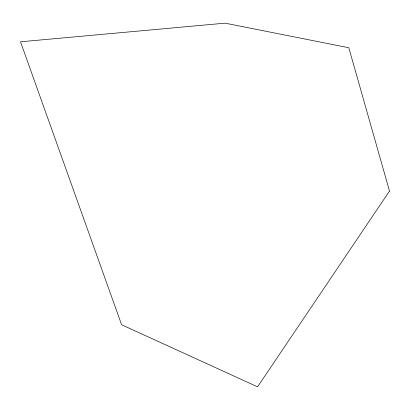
<?xml version="1.0" encoding="UTF-8"?>
<svg xmlns="http://www.w3.org/2000/svg" width="410" height="410" viewBox="0 0 410 410"><rect width="100%" height="100%" fill="white"/><g stroke="black" fill="none" stroke-linecap="round" stroke-linejoin="round"><path stroke-width="0.61" d="M389.5 191.091L257.567 386.835L121.606 324.761L20.5 41.799L225.09 23.165L348.808 47.734L389.5 191.091"/></g></svg>
